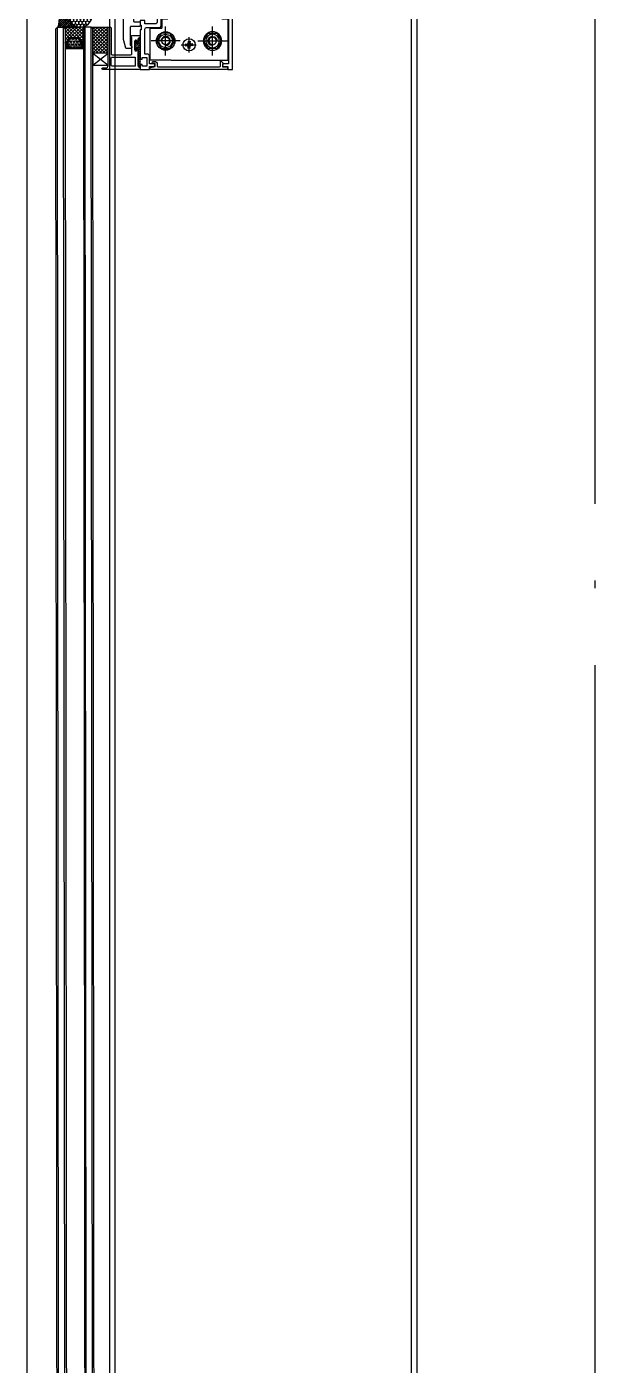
# Model space of a CAD drawing. Extents: x 6843040 to 15500510, y -6507076 to -4940511.
# Drawn here: x 7647908 to 7648278, y -6178263 to -6177391 of the extents above; entities that cross this region are included whole.
import ezdxf

# ---------------------------------------------------------------- set-up
doc = ezdxf.new("R2010")
doc.units = 0
doc.header["$LTSCALE"] = 1000
doc.header["$MEASUREMENT"] = 0
for name, pattern in [('CENTER', [50.800000000000004, 31.75, -6.35, 6.35, -6.35]), ('DOTE', [2.4200000000000004, 2, -0.2, 0.02, -0.2]), ('HIDDEN', [0.375, 0.25, -0.125])]:
    doc.linetypes.add(name, pattern=pattern)
for name, color, linetype in [('1', 1, 'Continuous'), ('CENTER中心线层', 1, 'CENTER'), ('DOTE', 8, 'DOTE'), ('FASTENER紧固件', 2, 'Continuous'), ('FRSTENER紧固件', 2, 'Continuous'), ('GC', 3, 'Continuous'), ('LT-dim 20', 253, 'Continuous'), ('LT-dim 8', 253, 'Continuous'), ('LT-Fill-玻璃1', 14, 'Continuous'), ('LT-中线', 6, 'Continuous'), ('LT-玻璃', 4, 'Continuous'), ('LT-细线', 1, 'Continuous'), ('LT-铝板', 31, 'Continuous'), ('PJ', 25, 'Continuous'), ('ZX', 1, 'CENTER'), ('密封胶填充', 111, 'Continuous'), ('批荡层', 213, 'Continuous'), ('泡沫棒填充', 71, 'Continuous')]:
    doc.layers.add(name, color=color, linetype=linetype)

# ---------------------------------------------------------------- blocks, each defined once
blk = doc.blocks.new('LT-BLK-20221110170712', base_point=(70366.62048334633, 148976.2082412609))
at = {"layer": 'LT-铝板'}
blk.add_lwpolyline([(70377.32049983303, 148988.7082412522), (70366.82049983303, 148988.7082412522, 0.414213562373095), (70366.32049983303, 148988.2082412522), (70366.32049983303, 148986.2082412522, 0.414213562370964), (70366.82049983309, 148985.7082412522), (70370.32049983303, 148985.7082412522, -0.4142135623718773), (70370.82049983303, 148985.2082412522), (70370.82049983303, 148981.7082412522), (70370.82049983303, 148978.2082412522, -0.414213562373095), (70370.32049983303, 148977.7082412522), (70366.82049983303, 148977.7082412522, 0.414213562373095), (70366.32049983303, 148977.2082412522), (70366.32049983303, 148975.2082412522, 0.4142135623709637), (70366.82049983303, 148974.7082412522), (70372.32049983303, 148974.7082412522, -0.4142139954914797), (70372.82049983303, 148974.2082405128), (70372.82048282732, 148962.7082296237, -0.4142135623509851), (70372.32048282732, 148962.2082296237, 0.4142135623589767), (70371.82048282732, 148961.7082296237), (70371.82048282726, 148960.7082296237, 0.4142135623560463), (70372.32048282726, 148960.2082296237), (70375.32912417874, 148960.2082296237, 0.3394542588617528), (70375.81208709185, 148960.578820101), (70377.32048282726, 148966.2082296237), (70377.32049983303, 148981.2082412578), (70376.82049983303, 148981.7082412578), (70377.32049983303, 148982.2082412578)], format="xyb", close=True, dxfattribs=at)
blk = doc.blocks.new('LT-BLK-20221110170740', base_point=(70370.12048334633, 148964.708241261))
at = {"layer": 'LT-细线', "lineweight": 25}
blk.add_lwpolyline([(70366.52048334634, 148952.208241261), (70366.52048334634, 148951.4082412609, 0.414213562373095), (70366.72048334633, 148951.208241261), (70367.62048334634, 148951.208241261, 0.4142135623732163), (70367.82048334634, 148951.4082412609), (70367.82048334634, 148963.1582412609, -0.414213562373095), (70367.97048334633, 148963.308241261), (70369.02048334634, 148963.308241261, -0.4874037778461285), (70369.12048334634, 148963.1582412609), (70369.12048334634, 148961.958241261, 0.414213562373095), (70369.27048334634, 148961.808241261), (70369.97048334633, 148961.808241261, 0.414213562373095), (70370.12048334634, 148961.958241261), (70370.12048334634, 148967.458241261, 0.414213562373095), (70369.97048334633, 148967.608241261), (70369.27048334634, 148967.608241261, 0.414213562373095), (70369.12048334634, 148967.458241261), (70369.12048334634, 148966.2582412609, -0.4874037778466969), (70369.02048334634, 148966.108241261), (70367.97048334633, 148966.108241261, -0.414213562373095), (70367.82048334634, 148966.2582412609), (70367.82048334634, 148969.0082412609, 0.414213562373095), (70367.62048334634, 148969.208241261), (70366.72048334633, 148969.208241261, 0.414213562373095), (70366.52048334634, 148969.0082412609), (70366.52048334634, 148968.208241261, -0.2871565913622846), (70366.52048334634, 148966.208241261, -0.2871565913622156), (70366.52048334634, 148964.208241261, -0.2871565913622151), (70366.52048334634, 148962.208241261, -0.2871565913622846), (70366.52048334634, 148960.208241261, -0.2871565913622846), (70366.52048334634, 148958.208241261, -0.2871565913622846), (70366.52048334634, 148956.208241261, -0.2871565913622846), (70366.52048334634, 148954.208241261, -0.2871565913622846)], format="xyb", close=True, dxfattribs=at)
blk = doc.blocks.new('LT-BLK-20221110170832', base_point=(70370.12048334634, 148964.708241261))
at = {"layer": '1'}
h = blk.add_hatch(dxfattribs=at)
h.set_pattern_fill('ANSI31', color=252, scale=0.3, angle=-180, style=0)
h.set_pattern_definition([(315.0000000000001, (69125.05354900184, 144959.7554935077), (-0.6735192090801865, -0.6735192090801874), [])])
h.paths.add_polyline_path([(70367.82048334634, 148963.1582412609, -0.4142135623739831), (70367.97048334633, 148963.308241261), (70369.02048334634, 148963.308241261, -0.487403777848204), (70369.12048334634, 148963.1582412609), (70369.12048334634, 148961.958241261, 0.4142135623730951), (70369.27048334634, 148961.808241261), (70369.97048334633, 148961.808241261, 0.4142135623730951), (70370.12048334634, 148961.958241261), (70370.12048334634, 148967.458241261, 0.4142135623739831), (70369.97048334633, 148967.608241261), (70369.27048334634, 148967.608241261, 0.4142135623730951), (70369.12048334634, 148967.458241261), (70369.12048334634, 148966.2582412609, -0.4874037778455901), (70369.02048334634, 148966.108241261), (70367.97048334633, 148966.108241261, -0.4142135623730951), (70367.82048334634, 148966.2582412609), (70367.82048334634, 148969.0082412609, 0.4142135623730951), (70367.62048334634, 148969.208241261), (70366.72048334633, 148969.208241261, 0.4142135623730951), (70366.52048334634, 148969.0082412609), (70366.52048334634, 148968.208241261, -0.2871565913622846), (70366.52048334634, 148966.208241261, -0.2871565913622156), (70366.52048334634, 148964.208241261, -0.2871565913622151), (70366.52048334634, 148962.208241261, -0.2871565913622846), (70366.52048334634, 148960.208241261, -0.2871565913622846), (70366.52048334634, 148958.208241261, -0.2871565913622846), (70366.52048334634, 148956.208241261, -0.2871565913622846), (70366.52048334634, 148954.208241261, -0.2871565913622846), (70366.52048334634, 148952.208241261), (70366.52048334634, 148951.4082412609, 0.414213562373095), (70366.72048334633, 148951.208241261), (70367.62048334634, 148951.208241261, 0.4142135623732164), (70367.82048334634, 148951.4082412609)])
at = {"layer": 'LT-细线'}
blk.add_blockref('LT-BLK-20221110170740', (70370.12048334633, 148964.708241261), dxfattribs=at)
blk = doc.blocks.new('LT-BLK-20221110170731', base_point=(70370.0773481904, 148951.2713370427))
at = {"layer": 'LT-铝板'}
for points in [[(70391.52048334572, 148949.7082412609, 0.414213562373095), (70391.02048334572, 148950.2082412609), (70389.02048334572, 148950.2082412609, -0.414213562373095), (70387.52048334572, 148951.7082412609), (70387.52048091497, 148976.208241261, 0.414213562373095), (70387.02048091497, 148976.708241261), (70386.02048091497, 148976.708241261, 0.414213562373095), (70385.52048091497, 148976.208241261), (70385.52048334572, 148959.2082412609, -0.414213562373095), (70385.02048334572, 148958.7082412609), (70372.62048334628, 148958.7082412609, -0.414213562373095), (70372.12048334628, 148959.2082412609), (70372.12048334628, 148969.8422158572, -0.2679491924311048), (70372.37048334628, 148970.2752285591, 0.267949192431174), (70372.62048334628, 148970.7082412609), (70372.62048334628, 148970.7082412609, 0.414213562373095), (70372.12048334628, 148971.2082412609), (70367.37048334628, 148971.2082412609, 0.414213562373095), (70366.62048334628, 148970.4582412609), (70366.62048334628, 148970.4582412609, 0.4025426732437422), (70367.34048334602, 148969.7088415011, -0.4025426732436533), (70367.82048334647, 148969.2092416613), (70367.82048334647, 148967.2082412609, 0.414213562373095), (70368.32048334647, 148966.7082412609, 0.414213562373095), (70368.82048334647, 148967.2082412609), (70368.82048334647, 148967.7082412609, -0.414213562373095), (70369.32048334647, 148968.2082412609), (70369.62048334628, 148968.2082412609, -0.4142135623733614), (70370.12048334628, 148967.7082412609), (70370.12048334628, 148961.7082412609, -0.414213562373095), (70369.62048334628, 148961.2082412609), (70369.32048334647, 148961.2082412609, -0.414213562373095), (70368.82048334647, 148961.7082412609), (70368.82048334647, 148962.2082412609, 0.414213562373095), (70368.32048334647, 148962.7082412609), (70368.32048334647, 148962.7082412609, 0.414213562373095), (70367.82048334647, 148962.2082412609), (70367.82048334647, 148951.2072408605, -0.4025426732437193), (70367.34048334602, 148950.7076410207, 0.4025426732436966), (70366.62048334628, 148949.9582412609, 0.414213562373095), (70367.37048334628, 148949.2082412609), (70391.02048334572, 148949.2082412609, 0.414213562373095)], [(70385.02047205158, 148951.2082412609, 0.414213562373095), (70385.52047205158, 148951.7082412609), (70385.52047205158, 148956.7082412609, 0.414213562373095), (70385.02047205158, 148957.2082412609), (70370.32048334647, 148957.2082412609, 0.4142135623730995), (70369.82048334647, 148956.7082412609), (70369.82048334647, 148951.7082412609, 0.414213562373095), (70370.32048334647, 148951.2082412609)]]:
    blk.add_lwpolyline(points, format="xyb", close=True, dxfattribs=at)
blk = doc.blocks.new('LT-BLK-20221110171121', base_point=(70395.52049771605, 148950.2080412609))
at = {"layer": '1'}
h = blk.add_hatch(dxfattribs=at)
h.set_pattern_fill('ANSI37', color=252, scale=0.5, angle=-180, style=0)
h.set_pattern_definition([(315, (70258.95784844276, 147994.0746522094), (-1.122532015133644, -1.122532015133645), []), (225, (70258.95784844276, 147994.0746522094), (-1.122532015133645, 1.122532015133644), [])])
h.paths.add_polyline_path([(70387.52049771603, 148973.7066654017), (70387.52049771603, 148956.7066654017), (70397.52049771603, 148956.7066654017), (70397.52049771603, 148973.7066654017)])
at = {"layer": '1', "color": 252}
for p, q in [((70397.52049771603, 148948.9066654017), (70387.52049771603, 148956.7066654017)), ((70397.52049771603, 148956.7066654017), (70387.52049771603, 148948.9066654017)), ((70397.52049771603, 148948.9066654017), (70387.52049771603, 148956.7066654017)), ((70397.52049771603, 148956.7066654017), (70387.52049771603, 148948.9066654017))]:
    blk.add_line(p, q, dxfattribs=at)
at = {"layer": 'LT-细线'}
for points in [[(70397.52049771603, 148972.7066654017), (70398.52049771603, 148973.7066654017), (70387.52049771603, 148973.7066654017)], [(70397.52049771603, 148972.7066654017), (70397.52049771603, 148948.9066654017), (70387.52049771603, 148948.9066654017), (70387.52049771603, 148973.7066654017)], [(70387.52049771603, 148956.7066654017), (70397.52049771603, 148956.7066654017)]]:
    blk.add_lwpolyline(points, dxfattribs=at)
blk = doc.blocks.new('LT-耐候密封胶缝')
at = {"layer": '密封胶填充'}
h = blk.add_hatch(dxfattribs=at)
h.set_pattern_fill('ANSI38', color=8, scale=0.04, angle=180, style=0)
h.set_pattern_definition([(225, (-9.094947017729282e-13, 5.820766091346741e-11), (0.04490128060534575, -0.04490128060534577), []), (315, (-9.094947017729282e-13, 5.820766091346741e-11), (0.1347038418160373, -0.04490128060534579), [0.15875, -0.09524999999999999])])
edge = h.paths.add_edge_path()
edge.add_line((0.4999999999990905, -1), (0.4999999999990903, -0.01966673684918463))
edge.add_arc((4.278217602404766e-07, 1.798028991906904), 1.885210156581904, 254.6198170668605, 285.38015596169396, ccw=False)
edge.add_line((-0.5000000000009095, -0.01966650143731385), (-0.5000000000319533, -0.9999999999643879))
edge.add_arc((-1.637090463191271e-11, -1), 0.5000000000155217, 0, 180, ccw=False)
at = {"layer": '泡沫棒填充'}
h = blk.add_hatch(dxfattribs=at)
h.set_pattern_fill('HONEY', color=8, scale=0.02666666666666666, angle=180, style=0)
h.set_pattern_definition([(180, (104.5532869425351, -12.93409662204795), (-0.127, -0.07332346666666664), [0.08466666666666667, -0.1693333333333333]), (299.9999999999999, (104.5532869425351, -12.93409662204795), (0.1269999848268748, -0.07332349294729043), [0.08466666666666663, -0.1693333333333333]), (240, (104.5532869425351, -12.93409662204795), (-1.517312520979541e-08, -0.146646959613957), [-0.1693333333333333, 0.08466666666666667])])
h.paths.add_polyline_path([(0.4999999999990905, -1.000000093015842, -1), (-0.5000000000009095, -0.9999999069259502, -1)])
at = {"layer": 'LT-细线'}
for points in [[(-0.5000000000009095, -0.9999999999417923), (-0.5000000000009095, -0.01966650143731385)], [(0.4999999999990905, -0.01966673682909459), (0.4999999999990905, -0.9999999999417923)]]:
    blk.add_lwpolyline(points, dxfattribs=at)
blk.add_lwpolyline([(-0.500000000007276, -0.01966650143731385, 0.1350290909618399), (0.4999999999918145, -0.01966673682909459, 0.1350290909618399)], format="xyb", dxfattribs=at)
blk.add_circle((-9.094947017729282e-13, -0.9999999999417923), 0.4999999999999999, dxfattribs=at)
blk = doc.blocks.new('*U167')
at = {"layer": 'CENTER中心线层', "ltscale": 3}
for p, q in [((5.225386202088316, 4.547473508864641e-13), (-4.694783167004388, 4.547473508864641e-13)), ((-3.552713678800501e-15, 4.992010588861657), (-3.552713678800501e-15, -4.976730550326725))]:
    blk.add_line(p, q, dxfattribs=at)
at = {"layer": 'FASTENER紧固件'}
for p, q in [((-2.484210516999994, 0.6496240577147656), (-0.6306917197086612, 0.3848356581017036)), ((-2.063157886999996, 0.5894736820004454), (-2.063157886999996, -0.5894736819995359)), ((-1.557451118354326, 0.5172298579082337), (-0.7854010318736009, 0.7854010318740539)), ((-0.5172298579077825, 1.557451118354778), (-0.7854010318736009, 0.7854010318740539)), ((-0.7854010318736009, 0.7854010318740539), (-0.4482178549230547, 0.4482178549235307)), ((-0.6496240577143126, 2.484210517000468), (-0.3848356581012524, 0.6306917197091355)), ((-0.6306917197086612, 0.3848356581017036), (-0.4482178549230547, 0.4482178549235307)), ((-0.6306917197086612, -0.3848356581007941), (-0.6306917197086612, 0.3848356581017036)), ((0.5894736819999871, 2.063157887000468), (-0.5894736819999942, 2.063157887000468)), ((-0.4482178549230547, 0.4482178549235307), (-0.3848356581012524, 0.6306917197091355)), ((-0.3848356581012524, 0.6306917197091355), (0.3848356581012453, 0.6306917197091586)), ((0.6496240577143055, 2.484210517000468), (0.3848356581012453, 0.6306917197091586)), ((0.3848356581012453, 0.6306917197091586), (0.4482178549230973, 0.4482178549235307)), ((0.7854010318735938, 0.7854010318740539), (0.4482178549230973, 0.4482178549235307)), ((0.4482178549230973, 0.4482178549235307), (0.6306917197087003, 0.3848356581017036)), ((0.5172298579077754, 1.557451118354778), (0.7854010318735938, 0.7854010318740539)), ((2.484210516999987, 0.6496240577147656), (0.6306917197087003, 0.3848356581017036)), ((0.6306917197087003, 0.3848356581017036), (0.6306917197087003, -0.3848356581007941)), ((1.557451118354368, 0.5172298579082337), (0.7854010318735938, 0.7854010318740539)), ((2.063157886999988, 0.5894736820004454), (2.063157886999988, -0.5894736819995359)), ((-2.484210516999994, -0.6496240577138312), (-0.6306917197086612, -0.3848356581007941)), ((-1.557451118354326, -0.5172298579073011), (-0.7854010318736009, -0.7854010318731195)), ((-0.7854010318736009, -0.7854010318731195), (-0.4482178549230547, -0.4482178549225964)), ((-0.5172298579077825, -1.557451118353869), (-0.7854010318736009, -0.7854010318731195)), ((-0.6496240577143126, -2.484210516999536), (-0.3848356581012524, -0.630691719708226)), ((-0.4482178549230547, -0.4482178549226212), (-0.6306917197086612, -0.3848356581007941)), ((0.5894736819999871, -2.063157886999536), (-0.5894736819999942, -2.063157886999536)), ((-0.3848356581012524, -0.630691719708226), (-0.4482178549230547, -0.4482178549226212)), ((0.3848356581012453, -0.630691719708226), (-0.3848356581012524, -0.630691719708226)), ((0.4482178549230973, -0.4482178549226212), (0.3848356581012453, -0.630691719708226)), ((0.6496240577143055, -2.484210516999536), (0.3848356581012453, -0.630691719708226)), ((0.6306917197087003, -0.3848356581007941), (0.4482178549230973, -0.4482178549226212)), ((0.7854010318735938, -0.7854010318731195), (0.4482178549230973, -0.4482178549225964)), ((0.5172298579077754, -1.557451118353869), (0.7854010318735938, -0.7854010318731195)), ((2.484210516999987, -0.6496240577138312), (0.6306917197087003, -0.3848356581007941)), ((1.557451118354368, -0.5172298579073011), (0.7854010318735938, -0.7854010318731195))]:
    blk.add_line(p, q, dxfattribs=at)
blk.add_circle((-3.552713678800501e-15, 4.547473508864641e-13), 3.999999985, dxfattribs=at)
blk = doc.blocks.new('M6-W-F')
at = {"layer": 'PJ', "extrusion": (0.8660254037844343, -0.5000000000000075, 0)}
for p, q in [((-3.015398836967506, 4.777176009287814), (-5.644855200876009, 0.222823990714005)), ((3.015398836968416, -4.777176009285995), (5.644855200876918, -0.2228239907121861))]:
    blk.add_line(p, q, dxfattribs=at)
at = {"layer": 'PJ', "extrusion": (0, 1, 0)}
for p, q in [((2.629456363908503, 4.999999999999545), (-2.629456363907593, 4.999999999999545)), ((-2.629456363907593, -5.000000000000455), (2.629456363908503, -5.000000000000455))]:
    blk.add_line(p, q, dxfattribs=at)
at = {"layer": 'PJ', "extrusion": (0.8660254037844343, 0.5000000000000075, 0)}
for p, q in [((5.644855200876918, 0.222823990714005), (3.015398836968416, 4.777176009287814)), ((-5.644855200876009, -0.2228239907121861), (-3.015398836967506, -4.777176009285995))]:
    blk.add_line(p, q, dxfattribs=at)
at = {"layer": 'PJ'}
for radius in [6, 4.45, 2.4585]:
    blk.add_circle((0, -4.547473508864641e-13), radius, dxfattribs=at)
for centre, radius, start, end in [((3.637978807091713e-12, -4.547473508864641e-13), 5.649251345951296, 177.7394903959389, 182.260509604061), ((-2.728484105318785e-11, 4.865796654485166e-11), 5.649251345892194, 117.7394903959218, 122.2605096040955), ((0, -4.547473508864641e-13), 3.000000000000014, 275.7295779513202, 185.7295779512917), ((2.91038304567337e-11, 5.093170329928398e-11), 5.649251345889367, 57.73949039590452, 62.26050960407822), ((0, -4.547473508864641e-13), 5.649251345948583, 357.739490395939, 2.260509604061063), ((-2.91038304567337e-11, -5.138645065017045e-11), 5.649251345889218, 237.7394903959045, 242.2605096040782), ((2.728484105318785e-11, -4.956746124662459e-11), 5.649251345892106, 297.7394903959218, 302.2605096040955)]:
    blk.add_arc(centre, radius, start, end, dxfattribs=at)
at = {"layer": 'ZX', "ltscale": 0.6, "extrusion": (1, 0, 0)}
blk.add_line((0, -9.525000000000091), (0, 9.525000000000091), dxfattribs=at)
at = {"layer": 'ZX', "ltscale": 0.6, "extrusion": (0, 1, 0)}
blk.add_line((9.524999999999636, -4.547473508864641e-13), (-9.524999999999636, -4.547473508864641e-13), dxfattribs=at)
blk = doc.blocks.new('LT-BLK-20240527212027', base_point=(-4578.664180241147, 6644.87405911088))
at = {"layer": 'LT-中线', "ltscale": 10}
for p, q in [((-4558.164180241525, 6648.87405911088), (-4601.164180241525, 6648.87405911088)), ((-4601.164180241525, 6644.87405911088), (-4601.164180241525, 6648.87405911088)), ((-4558.164180241525, 6644.87405911088), (-4558.164180241525, 6648.87405911088)), ((-4558.164180241525, 6644.87405911088), (-4601.164180241525, 6644.87405911088)), ((-4597.164180241525, 6641.37405911088), (-4601.164180241525, 6641.37405911088)), ((-4601.164180241525, 6641.37405911088), (-4601.164180241525, 6614.37405911088)), ((-4597.164180241525, 6644.87405911088), (-4597.164180241525, 6641.37405911088)), ((-4562.164180241525, 6644.87405911088), (-4562.164180241525, 6641.37405911088)), ((-4558.164180241525, 6641.37405911088), (-4562.164180241525, 6641.37405911088)), ((-4558.164180241525, 6641.37405911088), (-4558.164180241525, 6635.12405911088)), ((-4550.664180241525, 6635.12405911088), (-4558.164180241525, 6635.12405911088)), ((-4550.664180241525, 6614.37405911088), (-4550.664180241525, 6635.12405911088)), ((-4564.164180241525, 6614.37405911088), (-4601.164180241525, 6614.37405911088)), ((-4564.164180241525, 6614.37405911088), (-4550.664180241525, 6614.37405911088))]:
    blk.add_line(p, q, dxfattribs=at)
at = {"layer": 'FRSTENER紧固件', "xscale": -1, "rotation": 180}
blk.add_blockref('*U167', (-4575.914180241525, 6624.37405911088), dxfattribs=at)
at = {"layer": 'PJ'}
blk.add_blockref('M6-W-F', (-4591.164180241525, 6626.87405911088), dxfattribs=at)
at = {"layer": 'PJ', "xscale": -1}
blk.add_blockref('M6-W-F', (-4560.664180241525, 6626.87405911088), dxfattribs=at)
blk = doc.blocks.new('LT-BLK-20240527212049', base_point=(-4575.84055958598, 6610.87405911088))
at = {"layer": 'LT-铝板'}
blk.add_lwpolyline([(-4552.614180241129, 6614.674059110839, 0.9999999999999781), (-4552.614180241129, 6615.974059110842), (-4554.064180241126, 6615.974059110842, 0.4142135623730909), (-4555.064180241126, 6614.974059110842), (-4555.064180241126, 6613.074059110819, -0.414213562373095), (-4555.564180241126, 6612.574059110819), (-4595.764180241102, 6612.574059110819, -0.414213562373095), (-4596.264180241102, 6613.074059110819), (-4596.264180241105, 6615.974059110878, 0.6546490210897676), (-4596.768177377387, 6616.194025400087), (-4598.018177377387, 6615.034773128864, 0.5049014365163574), (-4597.964180241106, 6614.554999218519), (-4597.564180241105, 6614.324059110841), (-4597.564180241105, 6612.574059110826), (-4600.664180241143, 6612.574059110826, 0.414213562373095), (-4600.964180241142, 6612.27405911083), (-4600.964180241142, 6611.174059110883, 0.414213562373095), (-4600.664180241143, 6610.87405911088), (-4551.016938930818, 6610.87405911088, 0.9163311740174243), (-4550.903588573889, 6612.169659619103), (-4553.764180241131, 6612.674059110832), (-4553.764180241131, 6614.674059110839)], format="xyb", close=True, dxfattribs=at)
blk = doc.blocks.new('LT-BLK-20240910160700', base_point=(-5089123.43131763, -205701.589336378))
at = {"layer": 'LT-铝板'}
for points in [[(-5089076.93131763, -205700.089336378), (-5089076.93131763, -205695.839336378), (-5089120.93131763, -205695.839336378), (-5089120.93131763, -205700.089336378), (-5089116.93131763, -205700.089336378), (-5089116.93131763, -205703.089336378), (-5089120.93131763, -205703.089336378), (-5089120.93131763, -205732.9893363779), (-5089117.831317631, -205732.9893363782, -0.9999999999999999), (-5089117.831317631, -205734.789336378), (-5089120.43131763, -205734.789336378), (-5089120.43131763, -205736.589336378), (-5089123.43131763, -205736.589336378), (-5089123.43131763, -205666.589336378), (-5089063.43131763, -205666.589336378), (-5089063.43131763, -205669.839336378), (-5089064.63131763, -205669.839336378), (-5089064.63131763, -205668.789336378), (-5089067.63131763, -205668.789336378), (-5089067.63131763, -205674.3893363781), (-5089064.63131763, -205674.3893363781), (-5089064.63131763, -205673.339336378), (-5089063.43131763, -205673.339336378), (-5089063.43131763, -205687.089336378), (-5089063.43131763, -205687.089336378), (-5089063.43131763, -205690.089336378), (-5089063.43131763, -205690.089336378), (-5089063.43131763, -205692.339336378), (-5089063.93131763, -205692.339336378), (-5089063.93131763, -205695.339336378), (-5089063.43131763, -205695.339336378), (-5089063.43131763, -205698.339336378), (-5089066.43131763, -205698.339336378), (-5089066.43131763, -205696.339336378), (-5089073.43131763, -205696.339336378, 0.414213562373095), (-5089074.43131763, -205697.339336378), (-5089074.43131763, -205705.839336378, 0.414213562373095), (-5089073.43131763, -205706.839336378), (-5089066.43131763, -205706.839336378), (-5089066.43131763, -205704.839336378), (-5089063.43131763, -205704.839336378), (-5089063.43131763, -205707.839336378), (-5089063.93131763, -205707.839336378), (-5089063.93131763, -205710.839336378), (-5089063.43131763, -205710.839336378), (-5089063.43131763, -205729.839336378), (-5089064.63131763, -205729.839336378), (-5089064.63131763, -205728.789336378), (-5089067.63131763, -205728.789336378), (-5089067.63131763, -205734.3893363781), (-5089064.63131763, -205734.3893363781), (-5089064.63131763, -205733.339336378), (-5089063.43131763, -205733.339336378), (-5089063.43131763, -205736.589336378), (-5089069.43131763, -205736.589336378), (-5089069.43131763, -205734.789336378), (-5089072.03131763, -205734.789336378, -0.9999999999999999), (-5089072.03131763, -205732.9893363782), (-5089069.43131763, -205732.9893363779), (-5089069.43131763, -205728.089336378, -0.4142135623730951), (-5089067.93131763, -205726.589336378), (-5089066.43131763, -205726.589336378), (-5089066.43131763, -205710.339336378, 0.414213562373095), (-5089067.43131763, -205709.339336378), (-5089075.93131763, -205709.339336378, -0.4142135623732948), (-5089076.93131763, -205708.339336378), (-5089076.93131763, -205703.089336378), (-5089080.93131763, -205703.089336378), (-5089080.93131763, -205700.089336378)], [(-5089120.93131763, -205692.839336378), (-5089120.93131763, -205669.589336378, -0.414213562373095), (-5089119.93131763, -205668.589336378), (-5089069.63131763, -205668.589336378), (-5089069.63131763, -205675.089336378, 0.4142135623757146), (-5089068.13131763, -205676.589336378), (-5089066.43131763, -205676.589336378), (-5089066.43131763, -205692.339336378, -0.4142135623739082), (-5089067.93131763, -205693.839336378), (-5089119.93131763, -205693.839336378, -0.4142135623728286)]]:
    blk.add_lwpolyline(points, format="xyb", close=True, dxfattribs=at)

msp = doc.modelspace()

# ---------------------------------------------------------------- hatches: boundary and pattern name
at = {"layer": '1'}
h = msp.add_hatch(dxfattribs=at)
h.set_pattern_fill('ANSI37', color=252, scale=0.5, angle=-270.0000000000001, style=0)
h.set_pattern_definition([(134.9999999999999, (7358208.850801919, -7856938.950787374), (-1.122532015133645, -1.122532015133643), []), (224.9999999999999, (7358208.850801919, -7856938.950787374), (1.122532015133643, -1.122532015133645), [])])
h.paths.add_polyline_path([(7647935.095881214, -6177398.389309216), (7647933.595881214, -6177401.389309216), (7647932.595881214, -6177401.389309216), (7647932.595881214, -6177392.389309216), (7647931.595859949, -6177391.38928795), (7647945.595885383, -6177391.389305048), (7647944.595881214, -6177392.389309216), (7647944.595881214, -6177401.389309216), (7647943.595881214, -6177401.389309216), (7647942.095881214, -6177398.389309216)])
h = msp.add_hatch(dxfattribs=at)
h.set_pattern_fill('ANSI37', color=252, scale=0.1, angle=-270.0000000000001, style=0)
h.set_pattern_definition([(134.9999999999999, (7358208.850801919, -7856938.950787374), (-0.2245064030267291, -0.2245064030267286), []), (224.9999999999999, (7358208.850801919, -7856938.950787374), (0.2245064030267286, -0.2245064030267291), [])])
h.paths.add_polyline_path([(7647944.595881214, -6177405.389309216), (7647943.595881214, -6177405.389309216), (7647943.595881214, -6177401.389309216), (7647944.595881214, -6177401.389309216)])
h.paths.add_polyline_path([(7647933.595881214, -6177405.389309216), (7647932.595881214, -6177405.389309216), (7647932.595881214, -6177401.389309216), (7647933.595881214, -6177401.389309216)])
h = msp.add_hatch(dxfattribs=at)
h.set_pattern_fill('HEX', color=252, scale=0.19, angle=-450.0000000000001, style=0)
h.set_pattern_definition([(270, (7358208.850801919, -7856938.950787374), (1.0448594, -1.160026963376026e-15), [0.60325, -1.2065]), (29.9999999999999, (7358208.850801919, -7856938.950787374), (-0.5224296999999987, 0.9048747837829668), [0.603249999999997, -1.206499999999994]), (329.9999999999999, (7358208.850801919, -7856939.554037374), (0.522429700000001, 0.9048747837829657), [0.6032499999999998, -1.2065])])
edge = h.paths.add_edge_path()
edge.add_line((7647943.095881214, -6177401.507343206), (7647941.898793446, -6177398.889309216))
edge.add_line((7647943.095881214, -6177401.507343205), (7647943.095881214, -6177404.889309216))
edge.add_line((7647943.095881214, -6177404.889309216), (7647934.095881214, -6177404.889309216))
edge.add_line((7647934.095881214, -6177404.889309216), (7647934.095881214, -6177401.507343205))
edge.add_line((7647934.095881214, -6177401.507343205), (7647935.404898209, -6177398.889309216))
edge.add_line((7647935.404898209, -6177398.889309216), (7647941.898793446, -6177398.889309216))

# ---------------------------------------------------------------- linework, layer by layer
at = {"color": 253}
msp.add_lwpolyline([(7647932.595881214, -6177401.389309216), (7647933.595881214, -6177401.389309216), (7647935.095881214, -6177398.389309216), (7647942.095881214, -6177398.389309216), (7647943.595881214, -6177401.389309216), (7647944.595881214, -6177401.389309216), (7647944.595881214, -6177392.389309216), (7647945.595881214, -6177391.389309216), (7647931.595881214, -6177391.389309216), (7647932.595881214, -6177392.389309216), (7647932.595881214, -6177401.389309216)], dxfattribs=at)
for points in [[(7647932.595881214, -6177405.389309216), (7647933.595881214, -6177405.389309216), (7647933.595881214, -6177401.389309216), (7647932.595881214, -6177401.389309216)], [(7647935.095881214, -6177398.389309216), (7647933.595881214, -6177401.389309216), (7647933.595881214, -6177405.389309216), (7647943.595881214, -6177405.389309216), (7647943.595881214, -6177401.389309216), (7647942.095881214, -6177398.389309216)], [(7647941.786864219, -6177398.889309216), (7647935.404898209, -6177398.889309216), (7647934.095881214, -6177401.507343205), (7647934.095881214, -6177404.889309216), (7647943.095881214, -6177404.889309216), (7647943.095881214, -6177401.507343205)], [(7647944.595881214, -6177405.389309216), (7647943.595881214, -6177405.389309216), (7647943.595881214, -6177401.389309216), (7647944.595881214, -6177401.389309216)]]:
    msp.add_lwpolyline(points, close=True, dxfattribs=at)
at = {"layer": 'DOTE', "ltscale": 0.25}
msp.add_line((7648277.694658224, -6180726.673791605), (7648277.694658224, -6153883.889315866), dxfattribs=at)
at = {"layer": 'GC', "color": 8, "linetype": 'HIDDEN', "ltscale": 20}
for p, q in [((7647965.194675856, -6178763.889315864), (7647965.194675856, -6173692.930331865)), ((7647965.194675856, -6178763.889315864), (7647965.194675856, -6173692.930331865)), ((7648158.194675856, -6178763.889315864), (7648158.194675856, -6173692.930331865))]:
    msp.add_line(p, q, dxfattribs=at)
at = {"layer": 'LT-玻璃', "color": 8}
for p, q in [((7647928.695044496, -6178638.191324726), (7647927.596249854, -6177391.389291585)), ((7647932.694658224, -6178638.191324726), (7647931.595863583, -6177391.389291585)), ((7647946.694675856, -6178638.191324726), (7647945.595881214, -6177391.389309216)), ((7647950.694675856, -6178638.191324726), (7647949.595881214, -6177391.389309216))]:
    msp.add_line(p, q, dxfattribs=at)
at = {"layer": 'LT-玻璃', "color": 150}
for points in [[(7647927.694658224, -6178638.191324726), (7647926.595863583, -6177392.389291585), (7647927.595863583, -6177391.389291585), (7647931.595863583, -6177391.389291585), (7647932.595863583, -6177392.389291585), (7647933.694658224, -6178638.191324726)], [(7647951.694675856, -6178638.191324726), (7647950.595881214, -6177392.389309216), (7647949.595881214, -6177391.389309216), (7647945.595881214, -6177391.389309216), (7647944.595881214, -6177392.389309216), (7647945.694675856, -6178638.191324726)]]:
    msp.add_lwpolyline(points, dxfattribs=at)
at = {"layer": 'LT-铝板'}
for p, q in [((7647961.694675858, -6178763.889315864), (7647961.694675856, -6173692.930331865)), ((7647961.694675858, -6178763.889315864), (7647961.694675856, -6173692.930331865)), ((7648161.694675858, -6178763.889315864), (7648161.694675858, -6173692.930331865))]:
    msp.add_line(p, q, dxfattribs=at)
at = {"layer": '批荡层'}
msp.add_lwpolyline([(7648247.6939988, -6153863.889315866), (7647907.693977662, -6153841.767290499), (7647907.694103122, -6178763.889315992)], dxfattribs=at)

# ---------------------------------------------------------------- block references
at = {"layer": 'LT-dim 20', "ltscale": 10, "xscale": -1}
for name, p in [('LT-BLK-20240527212027', (7648016.095862702, -6177382.389309216)), ('LT-BLK-20240527212049', (7648013.272242045, -6177418.889309216))]:
    msp.add_blockref(name, p, dxfattribs=at)
at = {"layer": 'LT-dim 8', "ltscale": 1000, "xscale": -1}
msp.add_blockref('LT-BLK-20240910160700', (7648041.595862702, -6177383.889309216), dxfattribs=at)
at = {"layer": 'LT-dim 8', "xscale": -1}
msp.add_blockref('LT-BLK-20221110171121', (7647952.595863583, -6177414.887933358), dxfattribs=at)
at = {"layer": 'LT-Fill-玻璃1', "xscale": -14.99939610215067, "yscale": 14.99939610215067, "zscale": 14.99939610215067, "rotation": 89.99852449144697}
msp.add_blockref('LT-耐候密封胶缝', (7647927.59605672, -6177383.889593536), dxfattribs=at)
at = {"layer": 'LT-Fill-玻璃1', "xscale": -1}
for name, p in [('LT-BLK-20221110170712', (7647981.295879187, -6177389.389309216)), ('LT-BLK-20221110170731', (7647978.038997857, -6177416.826213434))]:
    msp.add_blockref(name, p, dxfattribs=at)
at = {"layer": 'LT-细线', "xscale": -1}
msp.add_blockref('LT-BLK-20221110170832', (7647977.995862702, -6177403.389309216), dxfattribs=at)

doc.saveas('drawing.dxf')
